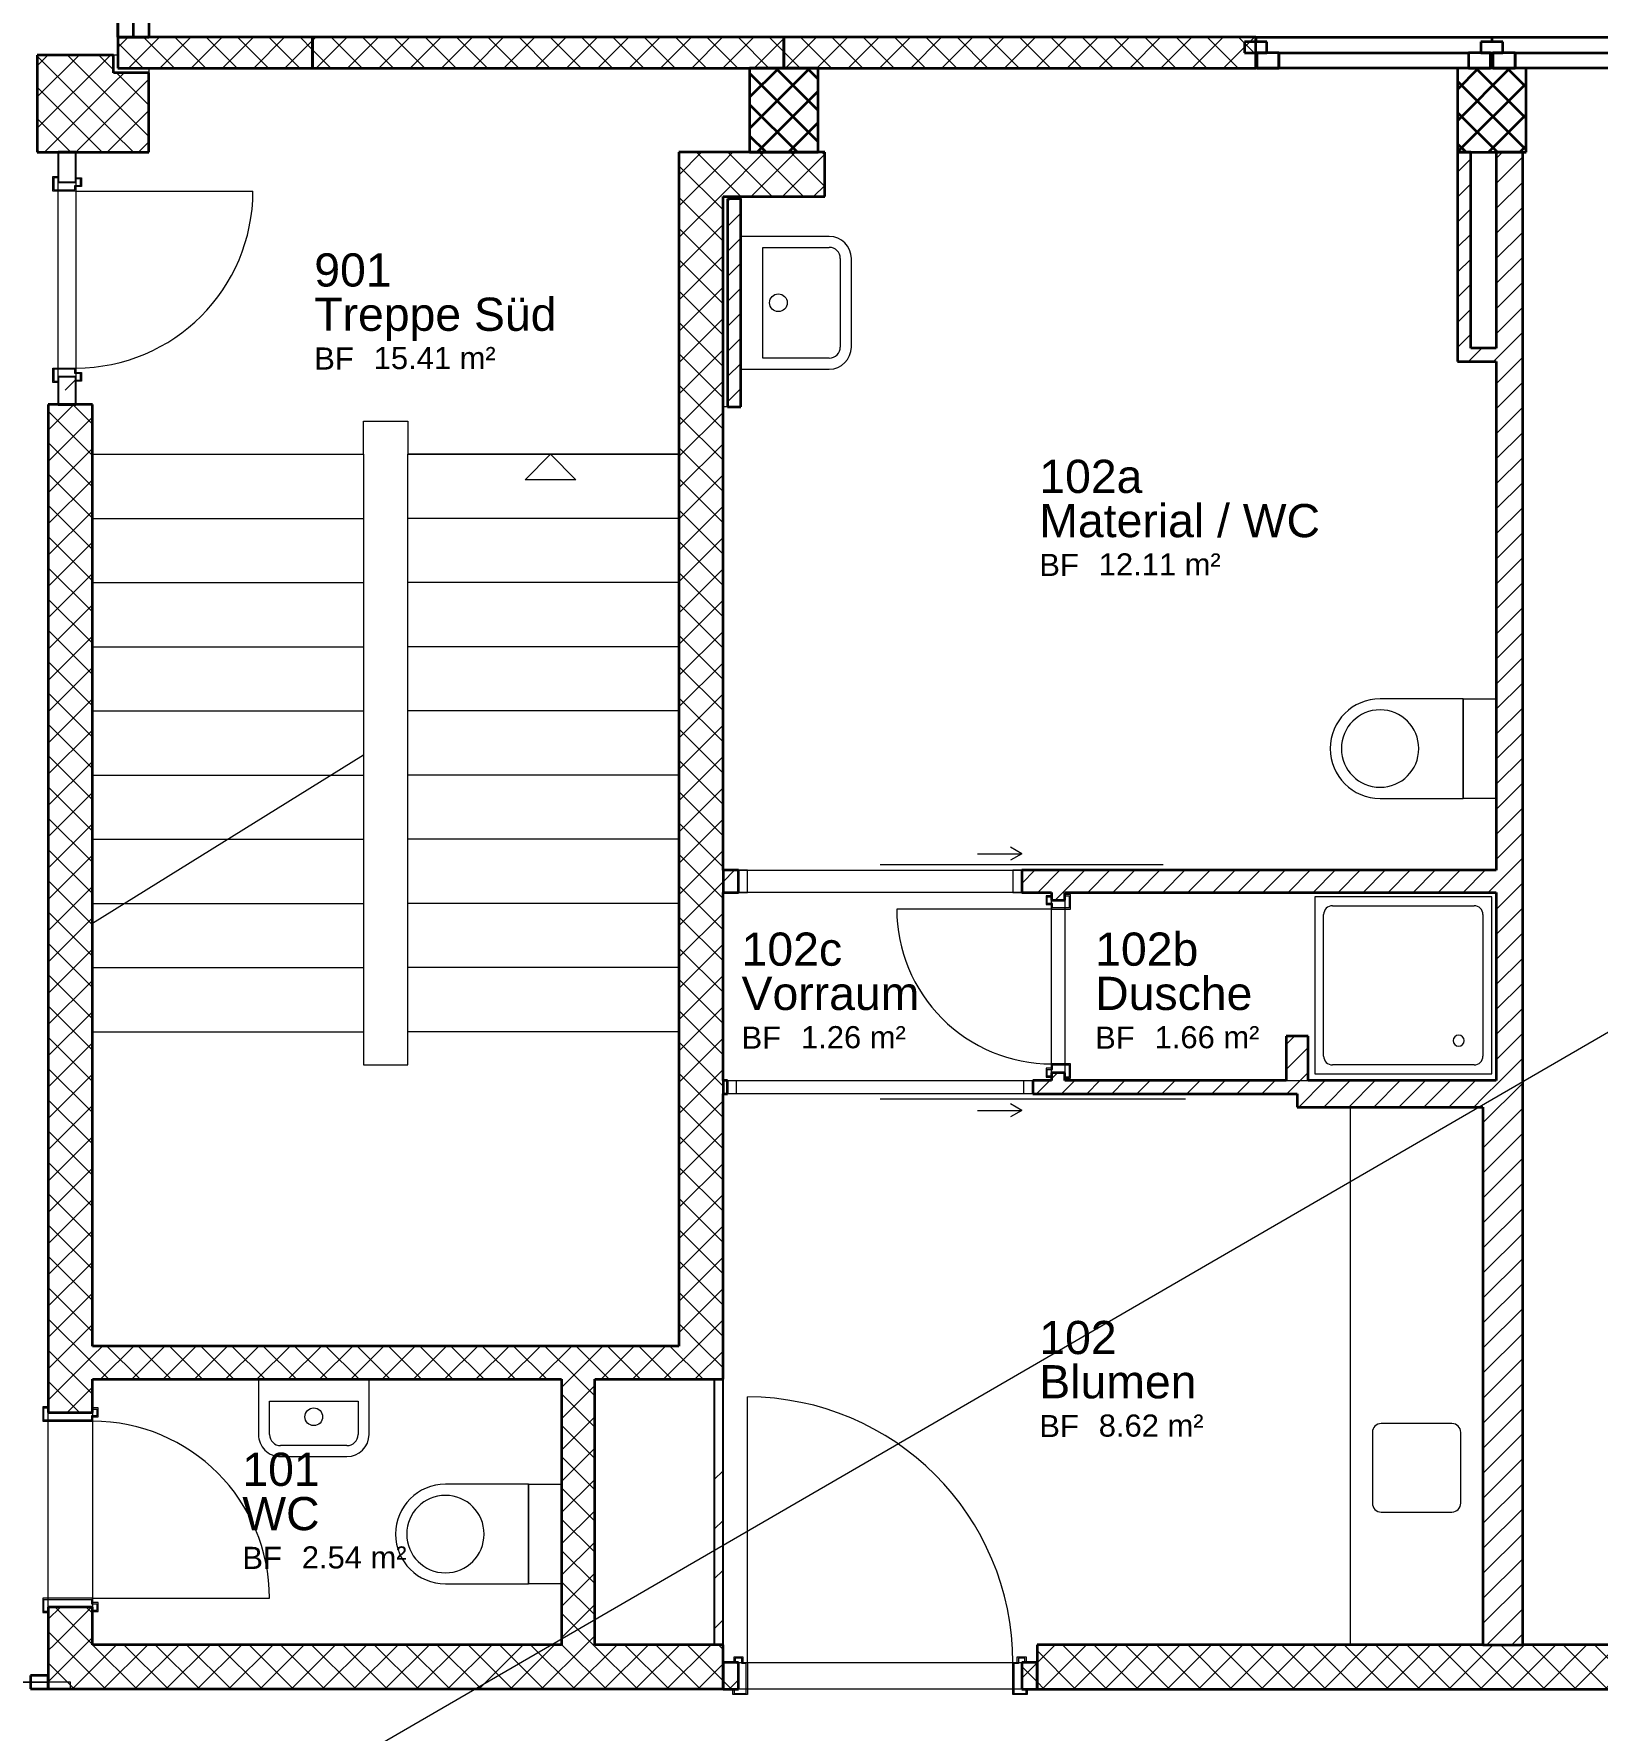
# Model space of a CAD drawing. Header units: centimetres. Extents: x -63 to 12757, y -227 to 7527.
# Drawn here: x 8517 to 9224, y 5164 to 5931 of the extents above; entities that cross this region are included whole.
import ezdxf

# ---------------------------------------------------------------- set-up
doc = ezdxf.new("R2010")
doc.units = ezdxf.units.CM
for name, color, linetype, lineweight in [('A----___H_HATCH', 252, 'Continuous', 9), ('A----___J_MARKEN', 252, 'Continuous', 15), ('A----___M_0', 7, 'Continuous', 9), ('A_E--___E_WAENDE', 7, 'Continuous', 35), ('A_E0-___E_DECKEN', 7, 'Continuous', 9), ('A_E0-___E_TREPPEN', 7, 'Continuous', 9), ('A_E2-___E_STUETZEN', 7, 'Continuous', 35), ('A_E5-___E_FENTUER', 252, 'Continuous', 9), ('A_I4-___E_SANITAER', 253, 'Continuous', 9), ('A_M1-___E_TRENNWAENDE', 7, 'Continuous', 25), ('A_M7-___E_KUECHEN', 253, 'Continuous', 9), ('A_R--___E_AUSSTATTUNG', 253, 'Continuous', 9), ('A_Z20___E_RAUM', 255, 'Continuous', 9), ('A_Z21___T_RAUMTEXT', 7, 'Continuous', 15)]:
    doc.layers.add(name, color=color, linetype=linetype, lineweight=lineweight)
doc.styles.add('Arial_1', font='arial.ttf', dxfattribs={"height": 0.2})
doc.styles.add('Arial_2', font='arial.ttf', dxfattribs={"height": 10})
doc.styles.add('Arial_3', font='arial.ttf', dxfattribs={"height": 15})
pattern_1 = [(45, (0, 0), (-7.071068, 7.071068), []), (135, (0, 0), (-7.071068, -7.071068), [])]
pattern_2 = [(45, (0, 0), (-22.45064, 22.45064), []), (45, (22.45, 0), (-22.45064, 22.45064), [15.875, -7.937])]
pattern_3 = [(45, (0, 0), (-5.656854, 5.656854), [])]

# ---------------------------------------------------------------- blocks, each defined once
blk = doc.blocks.new('_Beton Eckig Typ - 38 x 31-1943619-033O')
at = {"layer": 'A_E2-___E_STUETZEN'}
h = blk.add_hatch(dxfattribs=at)
h.set_pattern_fill('FP_16', color=256, style=0, pattern_type=2)
h.set_pattern_definition([(45, (-8852.968, -5894.16), (-7.071068, 7.071068), []), (135, (-8852.968, -5894.16), (-7.071068, -7.071068), [])])
h.paths.add_polyline_path([(18.5, -17), (18.5, 21), (-12.5, 21), (-12.5, -17)], flags=0)
for p, q in [((18.5, 21), (-12.5, 21)), ((-12.5, 21), (-12.5, -17)), ((18.5, -17), (18.5, 21)), ((-12.5, -17), (18.5, -17))]:
    blk.add_line(p, q, dxfattribs=at)
blk = doc.blocks.new('_Zargentür 1-flg - 120 x 210-2022504-033O')
at = {"layer": 'A_E5-___E_FENTUER'}
for p, q in [((-60, -4.78), (-60, 115.22)), ((-66, -2.28), (-62, -2.28)), ((-66, -4.78), (-66, -2.28)), ((-65.5, -4.78), (-66, -4.78)), ((-65.5, -2.78), (-65.5, -4.78)), ((-62.5, -2.78), (-65.5, -2.78)), ((-62.5, -5.28), (-62.5, -2.78)), ((-60.5, -5.28), (-62.5, -5.28)), ((-62, -2.28), (-62, -4.78)), ((-62, -4.78), (-60, -4.78)), ((-60.5, -18.78), (-60.5, -5.28)), ((-60, -4.78), (-60, -19.28)), ((60, -4.78), (62, -4.78)), ((60, -19.28), (60, -4.78)), ((60.5, -5.28), (60.5, -18.78)), ((62.5, -5.28), (60.5, -5.28)), ((62, -2.28), (66, -2.28)), ((62, -4.78), (62, -2.28)), ((62.5, -2.78), (62.5, -5.28)), ((65.5, -2.78), (62.5, -2.78)), ((65.5, -4.78), (65.5, -2.78)), ((66, -4.78), (65.5, -4.78)), ((66, -2.28), (66, -4.78)), ((-66.5, -16.78), (-66, -16.78)), ((-66.5, -19.28), (-66.5, -16.78)), ((-60, -19.28), (-66.5, -19.28)), ((-66, -16.78), (-66, -18.78)), ((-66, -18.78), (-60.5, -18.78)), ((66.5, -19.28), (60, -19.28)), ((60.5, -18.78), (66, -18.78)), ((66, -16.78), (66.5, -16.78)), ((66, -18.78), (66, -16.78)), ((66.5, -16.78), (66.5, -19.28))]:
    blk.add_line(p, q, dxfattribs=at)
blk.add_arc((-60, -4.78), 120, 360, 90, dxfattribs=at)
blk = doc.blocks.new('_Schiebetür 1-flg - 120 x 210-1931112-033O')
at = {"layer": 'A_E5-___E_FENTUER'}
for p, q in [((-60, 12.63), (-64, 12.63)), ((-64, 12.63), (-64, 2.63)), ((-60, 2.63), (-60, 12.63)), ((64, 12.63), (60, 12.63)), ((60, 12.63), (60, 2.63)), ((64, 2.63), (64, 12.63)), ((-128, 0.13), (0, 0.13)), ((-64, 2.63), (-60, 2.63)), ((60, 2.63), (64, 2.63)), ((-64, -4.87), (-58.97, -1.96)), ((-64, -4.87), (-58.97, -7.77)), ((-44, -4.87), (-64, -4.87))]:
    blk.add_line(p, q, dxfattribs=at)
blk = doc.blocks.new('_WC - mit Spülkasten-1642833-033O')
at = {"layer": 'A_I4-___E_SANITAER'}
for p, q in [((-9.9, 58.5), (-9.9, 21)), ((35.1, 21), (35.1, 58.5)), ((-9.9, 6), (-9.9, 21)), ((35.1, 21), (-9.9, 21)), ((-9.9, 21), (35.1, 21)), ((35.1, 21), (35.1, 6)), ((-9.9, 6), (35.1, 6))]:
    blk.add_line(p, q, dxfattribs=at)
for radius, start, end in [(22.5, 360, 180), (17.5, 90, 270), (17.5, 90, 270), (17.5, 270, 90), (17.5, 270, 90)]:
    blk.add_arc((12.6, 58.5), radius, start, end, dxfattribs=at)
blk = doc.blocks.new('_Schiebetür 1-flg - 130 x 210-1931167-033O')
at = {"layer": 'A_E5-___E_FENTUER'}
for p, q in [((-64, 2.87), (-58.97, 5.77)), ((-64, 2.87), (-58.97, -0.04)), ((-44, 2.87), (-64, 2.87)), ((-138, -2.13), (0, -2.13)), ((-69, -4.63), (-65, -4.63)), ((-69, -10.63), (-69, -4.63)), ((-65, -4.63), (-65, -10.63)), ((65, -4.63), (69, -4.63)), ((65, -10.63), (65, -4.63)), ((69, -4.63), (69, -10.63)), ((-65, -10.63), (-69, -10.63)), ((69, -10.63), (65, -10.63))]:
    blk.add_line(p, q, dxfattribs=at)
blk = doc.blocks.new('_Dusche - 80 x 80-V24-033O')
at = {"layer": 'A_I4-___E_SANITAER'}
for p, q in [((24.43, 56.98), (-55.57, 56.98)), ((-55.57, 56.98), (-55.57, -23.02)), ((24.43, -23.02), (24.43, 56.98)), ((-51.57, -15.02), (-51.57, 48.98)), ((-51.57, -15.02), (-51.57, 48.98)), ((-47.57, 52.98), (16.43, 52.98)), ((-47.57, 52.98), (16.43, 52.98)), ((20.43, 48.98), (20.43, -15.02)), ((20.43, 48.98), (20.43, -15.02)), ((16.43, -19.02), (-47.57, -19.02)), ((16.43, -19.02), (-47.57, -19.02)), ((-55.57, -23.02), (24.43, -23.02))]:
    blk.add_line(p, q, dxfattribs=at)
for centre, radius, start, end in [((-47.57, 48.98), 4, 90, 180), ((-47.57, 48.98), 4, 90, 180), ((16.43, 48.98), 4, 0, 90), ((16.43, 48.98), 4, 0, 90), ((9.43, -8.02), 2.5, 0, 180), ((9.43, -8.02), 2.5, 360, 180), ((-47.57, -15.02), 4, 180, 270), ((-47.57, -15.02), 4, 180, 270), ((9.43, -8.02), 2.5, 180, 360), ((9.43, -8.02), 2.5, 180, 360), ((16.43, -15.02), 4, 270, 0), ((16.43, -15.02), 4, 270, 0)]:
    blk.add_arc(centre, radius, start, end, dxfattribs=at)
blk = doc.blocks.new('_Waschbecken - 600 x 500-598907-033O')
at = {"layer": 'A_I4-___E_SANITAER'}
for p, q in [((32.6, 53), (-7.4, 53)), ((-7.4, 48), (32.6, 48)), ((-7.4, 48), (32.6, 48)), ((-17.4, 43), (-17.4, 3)), ((-12.4, 13), (-12.4, 43)), ((-12.4, 13), (-12.4, 43)), ((37.6, 43), (37.6, 13)), ((37.6, 43), (37.6, 13)), ((42.6, 3), (42.6, 43)), ((37.6, 13), (-12.4, 13)), ((37.6, 13), (-12.4, 13)), ((-17.4, 3), (42.6, 3))]:
    blk.add_line(p, q, dxfattribs=at)
blk.add_circle((12.6, 20), 4, dxfattribs=at)
for centre, radius, start, end in [((-7.4, 43), 10, 90, 180), ((-7.4, 43), 10, 90, 180), ((-7.4, 43), 5, 90, 180), ((-7.4, 43), 5, 90, 180), ((32.6, 43), 10, 360, 90), ((32.6, 43), 10, 360, 90), ((32.6, 43), 5, 0, 90), ((32.6, 43), 5, 0, 90)]:
    blk.add_arc(centre, radius, start, end, dxfattribs=at)
blk = doc.blocks.new('System Elemente - Verglasung-1333656-033O')
at = {"layer": 'A_E--___E_WAENDE'}
for p, q in [((0.25, 1.5), (-0.25, 1.5)), ((-0.25, 1.5), (-0.25, -1.5)), ((0.25, -1.5), (0.25, 1.5)), ((-0.25, -1.5), (0.25, -1.5))]:
    blk.add_line(p, q, dxfattribs=at)
blk = doc.blocks.new('_Flügel 1-flg - Unterlicht - Rahmen 10cm-1340709-033O')
at = {"layer": 'A_E--___E_WAENDE'}
for p, q in [((-53.75, 3.5), (-63.75, 3.5)), ((-63.75, 3.5), (-63.75, -3.5)), ((-53.75, -3.5), (-53.75, 3.5)), ((-53.75, 3.5), (53.75, 3.5)), ((-53.75, 3.5), (53.75, 3.5)), ((-53.75, 3.5), (-53.75, -3.5)), ((-53.75, 3.5), (-53.75, -3.5)), ((63.75, 3.5), (53.75, 3.5)), ((53.75, 3.5), (53.75, -3.5)), ((53.75, 3.5), (53.75, -3.5)), ((53.75, 3.5), (53.75, -3.5)), ((63.75, -3.5), (63.75, 3.5)), ((-63.75, -3.5), (-53.75, -3.5)), ((53.75, -3.5), (-53.75, -3.5)), ((53.75, -3.5), (-53.75, -3.5)), ((53.75, -3.5), (63.75, -3.5))]:
    blk.add_line(p, q, dxfattribs=at)
blk = doc.blocks.new('_Flügel 1-flg - Unterlicht - Rahmen 10cm-1342790-033O')
at = {"layer": 'A_E--___E_WAENDE'}
for p, q in [((-42.85, 3.5), (-52.85, 3.5)), ((-52.85, 3.5), (-52.85, -3.5)), ((-42.85, -3.5), (-42.85, 3.5)), ((-42.85, 3.5), (42.85, 3.5)), ((-42.85, 3.5), (42.85, 3.5)), ((-42.85, 3.5), (-42.85, -3.5)), ((-42.85, 3.5), (-42.85, -3.5)), ((52.85, 3.5), (42.85, 3.5)), ((42.85, 3.5), (42.85, -3.5)), ((42.85, 3.5), (42.85, -3.5)), ((42.85, 3.5), (42.85, -3.5)), ((52.85, -3.5), (52.85, 3.5)), ((-52.85, -3.5), (-42.85, -3.5)), ((42.85, -3.5), (-42.85, -3.5)), ((42.85, -3.5), (-42.85, -3.5)), ((42.85, -3.5), (52.85, -3.5))]:
    blk.add_line(p, q, dxfattribs=at)
blk = doc.blocks.new('Rechteckiger Pfosten - Deckpfosten 5 x 10-1384669-033O')
at = {"layer": 'A_E--___E_WAENDE'}
for p, q in [((-5, -8.5), (-5, -3.5)), ((-5, -3.5), (5, -3.5)), ((5, -3.5), (5, -8.5)), ((5, -8.5), (-5, -8.5))]:
    blk.add_line(p, q, dxfattribs=at)
blk = doc.blocks.new('_Zargentür 1-flg - 80 x 210-2022492-033O')
at = {"layer": 'A_E5-___E_FENTUER'}
for p, q in [((-40, 23.28), (-46.5, 23.28)), ((-46.5, 23.28), (-46.5, 20.78)), ((-40, 0.78), (-40, 23.28)), ((40, 23.28), (40, 0.78)), ((46.5, 23.28), (40, 23.28)), ((46.5, 20.78), (46.5, 23.28)), ((-46.5, 20.78), (-46, 20.78)), ((-46, 20.78), (-46, 22.78)), ((-46, 22.78), (-40.5, 22.78)), ((-40.5, 22.78), (-40.5, 1.28)), ((40.5, 1.28), (40.5, 22.78)), ((40.5, 22.78), (46, 22.78)), ((46, 22.78), (46, 20.78)), ((46, 20.78), (46.5, 20.78)), ((-45.5, 0.78), (-46, 0.78)), ((-46, 0.78), (-46, -1.72)), ((-45.5, -1.22), (-45.5, 0.78)), ((-40.5, 1.28), (-42.5, 1.28)), ((-42.5, 1.28), (-42.5, -1.22)), ((-42, -1.72), (-42, 0.78)), ((-42, 0.78), (-40, 0.78)), ((-40, 0.78), (-40, -79.22)), ((40, 0.78), (42, 0.78)), ((42.5, 1.28), (40.5, 1.28)), ((42, 0.78), (42, -1.72)), ((42.5, -1.22), (42.5, 1.28)), ((46, 0.78), (45.5, 0.78)), ((45.5, 0.78), (45.5, -1.22)), ((46, -1.72), (46, 0.78)), ((-46, -1.72), (-42, -1.72)), ((-42.5, -1.22), (-45.5, -1.22)), ((42, -1.72), (46, -1.72)), ((45.5, -1.22), (42.5, -1.22))]:
    blk.add_line(p, q, dxfattribs=at)
blk.add_arc((-40, 0.78), 80, 270, 0, dxfattribs=at)
blk = doc.blocks.new('_Zargentür 1-flg - 80 x 210-2022495-033O')
at = {"layer": 'A_E5-___E_FENTUER'}
for p, q in [((-40, -6.78), (-40, 73.22)), ((-46, -4.28), (-42, -4.28)), ((-46, -6.78), (-46, -4.28)), ((-45.5, -6.78), (-46, -6.78)), ((-45.5, -4.78), (-45.5, -6.78)), ((-42.5, -4.78), (-45.5, -4.78)), ((-42.5, -7.28), (-42.5, -4.78)), ((-40.5, -7.28), (-42.5, -7.28)), ((-42, -4.28), (-42, -6.78)), ((-42, -6.78), (-40, -6.78)), ((-40.5, -16.78), (-40.5, -7.28)), ((-40, -6.78), (-40, -17.28)), ((40, -6.78), (42, -6.78)), ((40, -17.28), (40, -6.78)), ((40.5, -7.28), (40.5, -16.78)), ((42.5, -7.28), (40.5, -7.28)), ((42, -4.28), (46, -4.28)), ((42, -6.78), (42, -4.28)), ((42.5, -4.78), (42.5, -7.28)), ((45.5, -4.78), (42.5, -4.78)), ((45.5, -6.78), (45.5, -4.78)), ((46, -6.78), (45.5, -6.78)), ((46, -4.28), (46, -6.78)), ((-46.5, -14.78), (-46, -14.78)), ((-46.5, -17.28), (-46.5, -14.78)), ((-46, -14.78), (-46, -16.78)), ((46, -14.78), (46.5, -14.78)), ((46, -16.78), (46, -14.78)), ((46.5, -14.78), (46.5, -17.28)), ((-40, -17.28), (-46.5, -17.28)), ((-46, -16.78), (-40.5, -16.78)), ((46.5, -17.28), (40, -17.28)), ((40.5, -16.78), (46, -16.78))]:
    blk.add_line(p, q, dxfattribs=at)
blk.add_arc((-40, -6.78), 80, 360, 90, dxfattribs=at)
blk = doc.blocks.new('_Waschbecken - 500 x 350-474562-033O')
at = {"layer": 'A_I4-___E_SANITAER'}
for p, q in [((27.6, 42.5), (-2.4, 42.5)), ((-12.4, 32.5), (-12.4, 7.5)), ((-7.4, 17.5), (-7.4, 32.5)), ((-7.4, 17.5), (-7.4, 32.5)), ((-2.4, 37.5), (27.6, 37.5)), ((-2.4, 37.5), (27.6, 37.5)), ((32.6, 32.5), (32.6, 17.5)), ((32.6, 32.5), (32.6, 17.5)), ((37.6, 7.5), (37.6, 32.5)), ((32.6, 17.5), (-7.4, 17.5)), ((32.6, 17.5), (-7.4, 17.5)), ((-12.4, 7.5), (37.6, 7.5))]:
    blk.add_line(p, q, dxfattribs=at)
blk.add_circle((12.6, 24.5), 4, dxfattribs=at)
for centre, radius, start, end in [((-2.4, 32.5), 10, 90, 180), ((-2.4, 32.5), 10, 90, 180), ((27.6, 32.5), 10, 360, 90), ((27.6, 32.5), 10, 360, 90), ((-2.4, 32.5), 5, 90, 180), ((-2.4, 32.5), 5, 90, 180), ((27.6, 32.5), 5, 0, 90), ((27.6, 32.5), 5, 0, 90)]:
    blk.add_arc(centre, radius, start, end, dxfattribs=at)
blk = doc.blocks.new('_WC - mit Spülkasten-1642834-033O')
at = {"layer": 'A_I4-___E_SANITAER'}
for p, q in [((-9.9, 60), (-9.9, 22.5)), ((35.1, 22.5), (35.1, 60)), ((-9.9, 7.5), (-9.9, 22.5)), ((35.1, 22.5), (-9.9, 22.5)), ((-9.9, 22.5), (35.1, 22.5)), ((35.1, 22.5), (35.1, 7.5)), ((-9.9, 7.5), (35.1, 7.5))]:
    blk.add_line(p, q, dxfattribs=at)
for radius, start, end in [(22.5, 360, 180), (17.5, 90, 270), (17.5, 90, 270), (17.5, 270, 90), (17.5, 270, 90)]:
    blk.add_arc((12.6, 60), radius, start, end, dxfattribs=at)
blk = doc.blocks.new('_Beton Eckig Typ - 38 x 31-V32-033O')
at = {"layer": 'A_E2-___E_STUETZEN'}
h = blk.add_hatch(dxfattribs=at)
h.set_pattern_fill('FP_27', color=256, style=0, pattern_type=2)
h.set_pattern_definition([(45, (-9172.964, -5894.16), (-7.071068, 7.071068), []), (135, (-9172.964, -5894.16), (-7.071068, -7.071068), [])])
h.paths.add_polyline_path([(18.5, -17), (18.5, 21), (-12.5, 21), (-12.5, -17)], flags=0)
for p, q in [((18.5, 21), (-12.5, 21)), ((-12.5, 21), (-12.5, -17)), ((18.5, -17), (18.5, 21)), ((-12.5, -17), (18.5, -17))]:
    blk.add_line(p, q, dxfattribs=at)
blk = doc.blocks.new('Rechteckiger Pfosten - 8 x 6-1818479-033O')
at = {"layer": 'A_E--___E_WAENDE'}
for p, q in [((-8, 3), (0, 3)), ((-8, -3), (-8, 3)), ((0, 3), (0, -3)), ((0, -3), (-8, -3))]:
    blk.add_line(p, q, dxfattribs=at)
blk = doc.blocks.new('_Zargentür 1-flg - 70 x 210-2075127-033O')
at = {"layer": 'A_E5-___E_FENTUER'}
for p, q in [((-35, 16.28), (-41.5, 16.28)), ((-41.5, 16.28), (-41.5, 13.78)), ((-41, 13.78), (-41, 15.78)), ((-41, 15.78), (-35.5, 15.78)), ((-35.5, 15.78), (-35.5, 8.28)), ((-35, 7.78), (-35, 16.28)), ((35, 16.28), (35, 7.78)), ((41.5, 16.28), (35, 16.28)), ((35.5, 8.28), (35.5, 15.78)), ((35.5, 15.78), (41, 15.78)), ((41, 15.78), (41, 13.78)), ((41.5, 13.78), (41.5, 16.28)), ((-41.5, 13.78), (-41, 13.78)), ((-40.5, 7.78), (-41, 7.78)), ((-41, 7.78), (-41, 5.28)), ((-40.5, 5.78), (-40.5, 7.78)), ((-35.5, 8.28), (-37.5, 8.28)), ((-37.5, 8.28), (-37.5, 5.78)), ((-37, 5.28), (-37, 7.78)), ((-37, 7.78), (-35, 7.78)), ((-35, 7.78), (-35, -62.22)), ((35, 7.78), (37, 7.78)), ((37.5, 8.28), (35.5, 8.28)), ((37, 7.78), (37, 5.28)), ((37.5, 5.78), (37.5, 8.28)), ((41, 7.78), (40.5, 7.78)), ((40.5, 7.78), (40.5, 5.78)), ((41, 13.78), (41.5, 13.78)), ((41, 5.28), (41, 7.78)), ((-41, 5.28), (-37, 5.28)), ((-37.5, 5.78), (-40.5, 5.78)), ((37, 5.28), (41, 5.28)), ((40.5, 5.78), (37.5, 5.78))]:
    blk.add_line(p, q, dxfattribs=at)
blk.add_arc((-35, 7.78), 70, 270, 0, dxfattribs=at)
blk = doc.blocks.new('_Küche mit Spüle - _Küche mit Spüle-2417208-033O')
at = {"layer": 'A_M7-___E_KUECHEN'}
for p, q in [((125.73, 27.73), (-117.3, 27.73)), ((-117.3, 27.73), (-117.3, -32.27)), ((125.73, -32.27), (125.73, 27.73)), ((61.73, 17.73), (29.73, 17.73)), ((25.73, 13.73), (25.73, -18.27)), ((65.73, -18.27), (65.73, 13.73)), ((29.73, -22.27), (61.73, -22.27)), ((-117.3, -32.27), (125.73, -32.27))]:
    blk.add_line(p, q, dxfattribs=at)
for centre, start, end in [((29.73, 13.73), 90, 180), ((61.73, 13.73), 360, 90), ((29.73, -18.27), 180, 270), ((61.73, -18.27), 270, 0)]:
    blk.add_arc(centre, 4, start, end, dxfattribs=at)
blk = doc.blocks.new('_Beschriftung Räume - Nummer_ Name_ Fläche-157530-033O')
at = {"layer": 'A_Z21___T_RAUMTEXT', "insert": (-0.364, -0.522), "char_height": 0.2, "width": 0.44093, "attachment_point": 1, "style": 'Arial_1'}
blk.add_mtext('BF', dxfattribs=at)

msp = doc.modelspace()

# ---------------------------------------------------------------- hatches: boundary and pattern name
at = {"layer": 'A----___H_HATCH'}
h = msp.add_hatch(dxfattribs=at)
h.set_pattern_fill('FP_2', color=256, style=0, pattern_type=2)
h.set_pattern_definition(pattern_1)
h.paths.add_polyline_path([(8554.96, 5915.16), (8642.96, 5915.16), (8642.96, 5929.16), (8554.96, 5929.16)], flags=0)
h = msp.add_hatch(dxfattribs=at)
h.set_pattern_fill('FP_2', color=256, style=0, pattern_type=2)
h.set_pattern_definition(pattern_1)
h.paths.add_polyline_path([(8840.47, 5915.16), (8855.96, 5915.16), (8855.96, 5929.16), (8642.96, 5929.16), (8642.96, 5915.16), (8791.91, 5915.16)], flags=0)
h = msp.add_hatch(dxfattribs=at)
h.set_pattern_fill('FP_2', color=256, style=0, pattern_type=2)
h.set_pattern_definition(pattern_1)
h.paths.add_polyline_path([(9069.26, 5915.16), (9069.26, 5929.16), (8855.96, 5929.16), (8855.96, 5915.16), (9013.41, 5915.16)], flags=0)
h = msp.add_hatch(dxfattribs=at)
h.set_pattern_fill('FP_2', color=256, style=0, pattern_type=2)
h.set_pattern_definition(pattern_1)
h.paths.add_polyline_path([(8552.96, 5877.16), (8552.96, 5921.13), (8518.46, 5921.13), (8518.46, 5877.16), (8535.96, 5877.16)], flags=0)
h = msp.add_hatch(dxfattribs=at)
h.set_pattern_fill('FP_2', color=256, style=0, pattern_type=2)
h.set_pattern_definition(pattern_1)
h.paths.add_polyline_path([(8568.96, 5877.16), (8568.96, 5913.13), (8552.96, 5913.13), (8552.96, 5877.16)], flags=0)
h = msp.add_hatch(dxfattribs=at)
h.set_pattern_fill('FP_15', color=256, style=0, pattern_type=2)
h.set_pattern_definition(pattern_2)
h.paths.add_polyline_path([(8535.96, 5763.16), (8535.96, 5775.66), (8527.96, 5775.66), (8527.96, 5763.16)], flags=0)
h.paths.add_polyline_path([(8527.96, 5863.66), (8535.96, 5863.66), (8535.96, 5877.16), (8527.96, 5877.16)], flags=0)
h = msp.add_hatch(dxfattribs=at)
h.set_pattern_fill('FP_2', color=256, style=0, pattern_type=2)
h.set_pattern_definition(pattern_1)
h.paths.add_polyline_path([(8828.46, 5337.66), (8828.46, 5877.16), (8808.46, 5877.16), (8808.46, 5337.66)], flags=0)
h = msp.add_hatch(dxfattribs=at)
h.set_pattern_fill('FP_2', color=256, style=0, pattern_type=2)
h.set_pattern_definition(pattern_1)
h.paths.add_polyline_path([(8840.47, 5857.16), (8874.45, 5857.16), (8874.45, 5877.16), (8828.46, 5877.16), (8828.46, 5857.16)], flags=0)
h = msp.add_hatch(dxfattribs=at)
h.set_pattern_fill('FP_18', color=256, style=0, pattern_type=2)
h.set_pattern_definition(pattern_3)
h.paths.add_polyline_path([(9166.46, 5782.66), (9166.46, 5877.16), (9160.46, 5877.16), (9160.46, 5782.66)], flags=0)
h = msp.add_hatch(dxfattribs=at)
h.set_pattern_fill('FP_18', color=256, style=0, pattern_type=2)
h.set_pattern_definition(pattern_3)
h.paths.add_polyline_path([(9189.96, 5457.66), (9189.96, 5877.16), (9177.96, 5877.16), (9177.96, 5457.66), (9179.54, 5457.66)], flags=0)
h = msp.add_hatch(dxfattribs=at)
h.set_pattern_fill('FP_18', color=256, style=0, pattern_type=2)
h.set_pattern_definition(pattern_3)
h.paths.add_polyline_path([(8836.47, 5762.16), (8836.47, 5856.16), (8830.47, 5856.16), (8830.47, 5762.16)], flags=0)
h = msp.add_hatch(dxfattribs=at)
h.set_pattern_fill('FP_18', color=256, style=0, pattern_type=2)
h.set_pattern_definition(pattern_3)
h.paths.add_polyline_path([(9177.96, 5782.66), (9177.96, 5788.66), (9166.46, 5788.66), (9166.46, 5782.66)], flags=0)
h = msp.add_hatch(dxfattribs=at)
h.set_pattern_fill('FP_2', color=256, style=0, pattern_type=2)
h.set_pattern_definition(pattern_1)
h.paths.add_polyline_path([(8523.46, 5202.66), (8543.46, 5202.66), (8543.46, 5219.66), (8523.46, 5219.66)], flags=0)
h.paths.add_polyline_path([(8543.46, 5307.66), (8543.46, 5763.16), (8523.46, 5763.16), (8523.46, 5307.66)], flags=0)
h = msp.add_hatch(dxfattribs=at)
h.set_pattern_fill('FP_18', color=256, style=0, pattern_type=2)
h.set_pattern_definition(pattern_3)
h.paths.add_polyline_path([(9177.96, 5542.66), (9177.96, 5552.66), (8963.47, 5552.66), (8963.47, 5542.66), (9124.16, 5542.66)], flags=0)
h.paths.add_polyline_path([(8835.47, 5542.66), (8835.47, 5552.66), (8828.46, 5552.66), (8828.46, 5542.66)], flags=0)
h = msp.add_hatch(dxfattribs=at)
h.set_pattern_fill('FP_18', color=256, style=0, pattern_type=2)
h.set_pattern_definition(pattern_3)
h.paths.add_polyline_path([(8976.97, 5457.66), (8982.97, 5457.66), (8982.97, 5461.16), (8976.97, 5461.16)], flags=0)
h.paths.add_polyline_path([(8982.97, 5539.16), (8982.97, 5542.66), (8976.97, 5542.66), (8976.97, 5539.16)], flags=0)
h = msp.add_hatch(dxfattribs=at)
h.set_pattern_fill('FP_18', color=256, style=0, pattern_type=2)
h.set_pattern_definition(pattern_3)
h.paths.add_polyline_path([(9087.97, 5457.66), (9092.97, 5457.66), (9092.97, 5477.66), (9082.97, 5477.66), (9082.97, 5457.66)], flags=0)
h = msp.add_hatch(dxfattribs=at)
h.set_pattern_fill('FP_18', color=256, style=0, pattern_type=2)
h.set_pattern_definition(pattern_3)
h.paths.add_polyline_path([(8968.47, 5451.66), (9087.97, 5451.66), (9087.97, 5457.66), (8968.47, 5457.66)], flags=0)
h.paths.add_polyline_path([(8830.47, 5451.66), (8830.47, 5457.66), (8828.46, 5457.66), (8828.46, 5451.66)], flags=0)
h = msp.add_hatch(dxfattribs=at)
h.set_pattern_fill('FP_18', color=256, style=0, pattern_type=2)
h.set_pattern_definition(pattern_3)
h.paths.add_polyline_path([(9171.97, 5445.66), (9171.97, 5457.66), (9087.97, 5457.66), (9087.97, 5445.66), (9124.16, 5445.66)], flags=0)
h = msp.add_hatch(dxfattribs=at)
h.set_pattern_fill('FP_18', color=256, style=0, pattern_type=2)
h.set_pattern_definition(pattern_3)
h.paths.add_polyline_path([(9189.97, 5202.63), (9189.97, 5457.66), (9171.97, 5457.66), (9171.97, 5202.63)], flags=0)
h = msp.add_hatch(dxfattribs=at)
h.set_pattern_fill('FP_2', color=256, style=0, pattern_type=2)
h.set_pattern_definition(pattern_1)
h.paths.add_polyline_path([(8755.46, 5322.66), (8828.46, 5322.66), (8828.46, 5337.66), (8543.46, 5337.66), (8543.46, 5322.66), (8681.16, 5322.66)], flags=0)
h = msp.add_hatch(dxfattribs=at)
h.set_pattern_fill('FP_2', color=256, style=0, pattern_type=2)
h.set_pattern_definition(pattern_1)
h.paths.add_polyline_path([(8770.46, 5202.66), (8770.46, 5322.66), (8755.46, 5322.66), (8755.46, 5202.66)], flags=0)
h = msp.add_hatch(dxfattribs=at)
h.set_pattern_fill('FP_15', color=256, style=0, pattern_type=2)
h.set_pattern_definition(pattern_2)
h.paths.add_polyline_path([(8828.46, 5202.63), (8828.46, 5322.66), (8824.46, 5322.66), (8824.46, 5202.63)], flags=0)
h = msp.add_hatch(dxfattribs=at)
h.set_pattern_fill('FP_2', color=256, style=0, pattern_type=2)
h.set_pattern_definition(pattern_1)
h.paths.add_polyline_path([(8828.47, 5182.66), (8828.47, 5202.66), (8523.46, 5202.66), (8523.46, 5182.66), (8791.91, 5182.66)], flags=0)
h = msp.add_hatch(dxfattribs=at)
h.set_pattern_fill('FP_2', color=256, style=0, pattern_type=2)
h.set_pattern_definition(pattern_1)
h.paths.add_polyline_path([(8970.46, 5182.63), (9366.96, 5182.63), (9366.96, 5202.63), (8970.46, 5202.63)], flags=0)
h = msp.add_hatch(dxfattribs=at)
h.set_pattern_fill('FP_2', color=256, style=0, pattern_type=2)
h.set_pattern_definition(pattern_1)
h.paths.add_polyline_path([(8963.46, 5182.63), (8970.46, 5182.63), (8970.46, 5194.63), (8963.46, 5194.63)], flags=0)
h.paths.add_polyline_path([(8828.47, 5182.63), (8835.46, 5182.63), (8835.46, 5194.63), (8828.47, 5194.63)], flags=0)

# ---------------------------------------------------------------- linework, layer by layer
at = {"layer": 'A----___J_MARKEN'}
msp.add_line((246.8, 273.69), (11178.37, 6609.72), dxfattribs=at)
at = {"layer": 'A----___M_0'}
for p, q in [((8552.96, 5921.16), (8554.96, 5921.16)), ((8568.97, 5915.16), (8568.97, 5913.16))]:
    msp.add_line(p, q, dxfattribs=at)
at = {"layer": 'A_E--___E_WAENDE'}
for p, q in [((8554.96, 5929.16), (8554.96, 6057.16)), ((8568.96, 6057.16), (8568.96, 5929.16)), ((8642.96, 5929.16), (8554.96, 5929.16)), ((8554.96, 5929.16), (8554.96, 5915.16)), ((8554.96, 5929.16), (8568.96, 5929.16)), ((8642.96, 5915.16), (8642.96, 5929.16)), ((8855.96, 5929.16), (8642.96, 5929.16)), ((8642.96, 5929.16), (8642.96, 5915.16)), ((8855.96, 5915.16), (8855.96, 5929.16)), ((9069.26, 5929.16), (8855.96, 5929.16)), ((8855.96, 5929.16), (8855.96, 5915.16)), ((9069.26, 5929.16), (9175.96, 5929.16)), ((9069.26, 5929.16), (9069.26, 5927.16)), ((9069.26, 5915.16), (9069.26, 5929.16)), ((9175.96, 5929.16), (9175.96, 5927.16)), ((9175.96, 5929.16), (9282.66, 5929.16)), ((9175.96, 5929.16), (9175.96, 5927.16)), ((8518.46, 5921.13), (8518.46, 5877.16)), ((8552.96, 5921.13), (8518.46, 5921.13)), ((8552.96, 5913.13), (8552.96, 5921.13)), ((9069.26, 5922.16), (9069.26, 5915.16)), ((9175.96, 5922.16), (9175.96, 5915.16)), ((9175.96, 5922.16), (9175.96, 5915.16)), ((8568.96, 5913.13), (8552.96, 5913.13)), ((8554.96, 5915.16), (8642.96, 5915.16)), ((8568.96, 5877.16), (8568.96, 5913.13)), ((8642.96, 5915.16), (8855.96, 5915.16)), ((8855.96, 5915.16), (9069.26, 5915.16)), ((9175.96, 5915.16), (9069.26, 5915.16)), ((9282.66, 5915.16), (9175.96, 5915.16)), ((8518.46, 5877.16), (8527.96, 5877.16)), ((8527.96, 5877.16), (8535.96, 5877.16)), ((8535.96, 5877.16), (8527.96, 5877.16)), ((8535.96, 5877.16), (8552.96, 5877.16)), ((8552.96, 5877.16), (8568.96, 5877.16)), ((8828.46, 5877.16), (8808.46, 5877.16)), ((8808.46, 5877.16), (8808.46, 5337.66)), ((8874.45, 5877.16), (8828.46, 5877.16)), ((8874.45, 5857.16), (8874.45, 5877.16)), ((9160.46, 5877.16), (9160.46, 5782.66)), ((9166.46, 5877.16), (9160.46, 5877.16)), ((9166.46, 5788.66), (9166.46, 5877.16)), ((9189.96, 5877.16), (9177.96, 5877.16)), ((9177.96, 5877.16), (9177.96, 5788.66)), ((9189.96, 5457.66), (9189.96, 5877.16)), ((8828.46, 5552.66), (8828.46, 5857.16)), ((8828.46, 5857.16), (8874.45, 5857.16)), ((8836.47, 5856.16), (8830.47, 5856.16)), ((8830.47, 5856.16), (8830.47, 5762.16)), ((8836.47, 5762.16), (8836.47, 5856.16)), ((9177.96, 5788.66), (9166.46, 5788.66)), ((9160.46, 5782.66), (9166.46, 5782.66)), ((9166.46, 5782.66), (9177.96, 5782.66)), ((9177.96, 5782.66), (9177.96, 5552.66)), ((8527.96, 5763.16), (8523.46, 5763.16)), ((8523.46, 5763.16), (8523.46, 5307.66)), ((8535.96, 5763.16), (8527.96, 5763.16)), ((8527.96, 5763.16), (8535.96, 5763.16)), ((8543.46, 5763.16), (8535.96, 5763.16)), ((8543.46, 5337.66), (8543.46, 5763.16)), ((8830.47, 5762.16), (8836.47, 5762.16)), ((8835.47, 5552.66), (8828.46, 5552.66)), ((8828.46, 5552.66), (8828.46, 5542.66)), ((8835.47, 5542.66), (8835.47, 5552.66)), ((9177.96, 5552.66), (8963.47, 5552.66)), ((8963.47, 5552.66), (8963.47, 5542.66)), ((8828.46, 5457.66), (8828.46, 5542.66)), ((8828.46, 5542.66), (8835.47, 5542.66)), ((8963.47, 5542.66), (8976.97, 5542.66)), ((8976.97, 5542.66), (8976.97, 5539.16)), ((8982.97, 5542.66), (9177.96, 5542.66)), ((8982.97, 5539.16), (8982.97, 5542.66)), ((9177.96, 5542.66), (9177.96, 5457.66)), ((8976.97, 5539.16), (8982.97, 5539.16)), ((9092.97, 5477.66), (9082.97, 5477.66)), ((9082.97, 5477.66), (9082.97, 5457.66)), ((9092.97, 5457.66), (9092.97, 5477.66)), ((8982.97, 5461.16), (8976.97, 5461.16)), ((8976.97, 5461.16), (8976.97, 5457.66)), ((8982.97, 5457.66), (8982.97, 5461.16)), ((8830.47, 5457.66), (8828.46, 5457.66)), ((8828.46, 5457.66), (8828.46, 5451.66)), ((8828.46, 5337.66), (8828.46, 5451.66)), ((8828.46, 5451.66), (8830.47, 5451.66)), ((8830.47, 5451.66), (8830.47, 5457.66)), ((8976.97, 5457.66), (8968.47, 5457.66)), ((8968.47, 5457.66), (8968.47, 5451.66)), ((8968.47, 5451.66), (9087.97, 5451.66)), ((9082.97, 5457.66), (8982.97, 5457.66)), ((9087.97, 5451.66), (9087.97, 5445.66)), ((9171.97, 5457.66), (9092.97, 5457.66)), ((9177.96, 5457.66), (9171.97, 5457.66)), ((9189.97, 5202.63), (9189.97, 5457.66)), ((9087.97, 5445.66), (9171.97, 5445.66)), ((9171.97, 5445.66), (9171.97, 5202.63)), ((8808.46, 5337.66), (8543.46, 5337.66)), ((8828.46, 5322.66), (8828.46, 5337.66)), ((8543.46, 5322.66), (8755.46, 5322.66)), ((8543.46, 5307.66), (8543.46, 5322.66)), ((8755.46, 5322.66), (8755.46, 5202.66)), ((8770.46, 5322.66), (8828.46, 5322.66)), ((8770.46, 5202.66), (8770.46, 5322.66)), ((8523.46, 5307.66), (8543.46, 5307.66)), ((8543.46, 5219.66), (8523.46, 5219.66)), ((8523.46, 5219.66), (8523.46, 5202.66)), ((8543.46, 5202.66), (8543.46, 5219.66)), ((8523.46, 5202.66), (8523.46, 5182.66)), ((8755.46, 5202.66), (8543.46, 5202.66)), ((8828.47, 5202.66), (8770.46, 5202.66)), ((8828.47, 5182.66), (8828.47, 5202.66)), ((9171.97, 5202.63), (8970.46, 5202.63)), ((8970.46, 5202.63), (8970.46, 5182.63)), ((9171.97, 5202.63), (9189.97, 5202.63)), ((9366.96, 5202.63), (9189.97, 5202.63)), ((8835.46, 5194.63), (8828.47, 5194.63)), ((8828.47, 5194.63), (8828.47, 5182.63)), ((8835.46, 5182.63), (8835.46, 5194.63)), ((8970.46, 5194.63), (8963.46, 5194.63)), ((8963.46, 5194.63), (8963.46, 5182.63)), ((8970.46, 5182.63), (8970.46, 5194.63)), ((8523.46, 5182.66), (8828.47, 5182.66)), ((8828.47, 5182.63), (8835.46, 5182.63)), ((8963.46, 5182.63), (8970.46, 5182.63)), ((8970.46, 5182.63), (9366.96, 5182.63))]:
    msp.add_line(p, q, dxfattribs=at)
at = {"layer": 'A_E0-___E_DECKEN'}
for p, q in [((8568.96, 5929.16), (8568.96, 6646.66)), ((8665.96, 5740.66), (8665.96, 5755.66)), ((8665.96, 5755.66), (8685.96, 5755.66)), ((8685.96, 5755.66), (8685.96, 5740.66)), ((8543.46, 5337.66), (8543.46, 5740.66)), ((8543.46, 5740.66), (8665.96, 5740.66)), ((8685.96, 5740.66), (8808.46, 5740.66)), ((8808.46, 5740.66), (8808.46, 5337.66)), ((8808.46, 5337.66), (8543.46, 5337.66))]:
    msp.add_line(p, q, dxfattribs=at)
at = {"layer": 'A_E0-___E_TREPPEN'}
for p, q in [((8543.46, 5740.66), (8665.96, 5740.66)), ((8543.46, 5740.66), (8543.46, 5479.66)), ((8543.46, 5740.66), (8665.96, 5740.66)), ((8543.46, 5740.66), (8543.46, 5528.56)), ((8665.96, 5740.66), (8665.96, 5479.66)), ((8665.96, 5740.66), (8665.96, 5604.76)), ((8808.46, 5740.66), (8685.96, 5740.66)), ((8685.96, 5479.66), (8685.96, 5740.66)), ((8750.46, 5740.66), (8738.96, 5729.16)), ((8750.46, 5740.66), (8761.96, 5729.16)), ((8808.46, 5479.66), (8808.46, 5740.66)), ((8761.96, 5729.16), (8738.96, 5729.16)), ((8543.46, 5711.66), (8665.96, 5711.66)), ((8543.46, 5711.66), (8665.96, 5711.66)), ((8808.46, 5711.66), (8685.96, 5711.66)), ((8543.46, 5682.66), (8665.96, 5682.66)), ((8543.46, 5682.66), (8665.96, 5682.66)), ((8808.46, 5682.66), (8685.96, 5682.66)), ((8543.46, 5653.66), (8665.96, 5653.66)), ((8543.46, 5653.66), (8665.96, 5653.66)), ((8808.46, 5653.66), (8685.96, 5653.66)), ((8543.46, 5624.66), (8665.96, 5624.66)), ((8543.46, 5624.66), (8665.96, 5624.66)), ((8808.46, 5624.66), (8685.96, 5624.66)), ((8665.96, 5604.76), (8543.46, 5528.56)), ((8543.46, 5595.66), (8665.96, 5595.66)), ((8543.46, 5595.66), (8651.33, 5595.66)), ((8808.46, 5595.66), (8685.96, 5595.66)), ((8543.46, 5566.66), (8665.96, 5566.66)), ((8543.46, 5566.66), (8604.71, 5566.66)), ((8808.46, 5566.66), (8685.96, 5566.66)), ((8543.46, 5537.66), (8665.96, 5537.66)), ((8543.46, 5537.66), (8558.09, 5537.66)), ((8808.46, 5537.66), (8685.96, 5537.66)), ((8543.46, 5508.66), (8665.96, 5508.66)), ((8808.46, 5508.66), (8685.96, 5508.66)), ((8543.46, 5479.66), (8665.96, 5479.66)), ((8543.46, 5479.66), (8543.46, 5337.66)), ((8665.96, 5479.66), (8665.96, 5464.66)), ((8808.46, 5479.66), (8685.96, 5479.66)), ((8685.96, 5464.66), (8685.96, 5479.66)), ((8808.46, 5337.66), (8808.46, 5479.66)), ((8665.96, 5464.66), (8685.96, 5464.66)), ((8543.46, 5337.66), (8808.46, 5337.66))]:
    msp.add_line(p, q, dxfattribs=at)
at = {"layer": 'A_M1-___E_TRENNWAENDE'}
for p, q in [((8527.96, 5877.16), (8527.96, 5863.66)), ((8535.96, 5863.66), (8535.96, 5877.16)), ((8527.96, 5863.66), (8535.96, 5863.66)), ((8527.96, 5775.66), (8527.96, 5763.16)), ((8535.96, 5775.66), (8527.96, 5775.66)), ((8535.96, 5763.16), (8535.96, 5775.66)), ((8828.46, 5322.66), (8824.46, 5322.66)), ((8824.46, 5322.66), (8824.46, 5202.63)), ((8828.46, 5202.63), (8828.46, 5322.66)), ((8824.46, 5202.63), (8828.46, 5202.63))]:
    msp.add_line(p, q, dxfattribs=at)
at = {"layer": 'A_Z20___E_RAUM', "flags": 128}
for points in [[(8523.46, 5185.67), (8523.46, 5192.66), (8523.46, 5330.16), (8523.46, 5763.16), (8527.96, 5763.16), (8527.96, 5877.16), (8518.46, 5877.16), (8518.46, 5913.13), (8518.46, 5921.13), (8554.96, 5921.16), (8554.96, 6384.66), (8173.62, 6384.66), (8167.96, 6384.66), (8167.96, 6163.96), (8167.96, 6133.36), (8167.96, 5918.16), (8167.96, 5702.96), (8167.96, 5672.36), (8167.96, 5519.66), (8167.96, 5360.63), (8167.96, 5192.67), (8167.96, 5185.67), (8173.46, 5185.67)], [(8543.46, 5337.66), (8762.96, 5337.66), (8808.46, 5337.66), (8808.46, 5454.66), (8808.46, 5547.66), (8808.46, 5762.16), (8808.46, 5877.16), (8840.47, 5877.16), (8840.47, 5915.16), (8568.96, 5915.16), (8568.96, 5877.16), (8535.96, 5877.16), (8535.96, 5763.16), (8543.46, 5763.16)], [(8836.47, 5762.16), (8828.46, 5762.16), (8828.46, 5552.66), (8979.97, 5552.66), (9177.96, 5552.66), (9177.96, 5782.66), (9160.46, 5782.66), (9160.46, 5877.16), (9160.46, 5915.16), (8871.47, 5915.16), (8871.47, 5877.16), (8874.45, 5877.16), (8874.45, 5857.16), (8871.47, 5857.16), (8836.47, 5857.16)], [(9189.97, 5202.63), (9366.96, 5202.63), (9624.96, 5202.63), (9624.96, 5202.78), (9624.96, 5455.66), (9508.47, 5455.66), (9445.47, 5455.66), (9445.47, 5461.66), (9505.47, 5461.66), (9505.47, 5877.16), (9480.46, 5877.16), (9480.46, 5915.16), (9191.46, 5915.16), (9191.46, 5877.16), (9189.96, 5877.16), (9189.96, 5785.66), (9189.96, 5547.66), (9189.96, 5457.82), (9189.96, 5457.66), (9189.97, 5451.66)], [(8828.46, 5542.66), (8828.46, 5457.66), (8976.97, 5457.66), (8976.97, 5542.66)], [(9177.96, 5457.66), (9177.96, 5542.66), (8982.97, 5542.66), (8982.97, 5457.66), (9087.97, 5457.66)], [(8828.46, 5451.66), (8828.46, 5330.16), (8828.46, 5322.66), (8828.46, 5322.5), (8828.46, 5194.63), (8970.46, 5194.63), (8970.46, 5202.63), (9171.97, 5202.63), (9171.97, 5445.66), (9087.97, 5445.66), (9087.97, 5451.66), (8979.97, 5451.66)], [(8755.46, 5322.66), (8543.46, 5322.66), (8543.46, 5202.66), (8755.46, 5202.66)]]:
    msp.add_lwpolyline(points, close=True, dxfattribs=at)
msp.add_lwpolyline([(9366.96, 5182.63), (9180.97, 5182.63), (8970.46, 5182.63), (8841.76, 5182.63), (8828.47, 5182.63), (8828.47, 5182.66), (8824.3, 5182.66), (8762.96, 5182.66), (8533.46, 5182.66), (8533.46, 5185.67), (8173.46, 5185.67), (8173.46, 5080.04)], dxfattribs=at)

# ---------------------------------------------------------------- block references
at = {"layer": 'A_E--___E_WAENDE', "rotation": 269.9999999999998}
msp.add_blockref('_Flügel 1-flg - Unterlicht - Rahmen 10cm-1340709-033O', (8558.46, 5992.91), dxfattribs=at)
at = {"layer": 'A_E--___E_WAENDE', "extrusion": (0, 0, -1), "rotation": 180}
for name, p in [('Rechteckiger Pfosten - Deckpfosten 5 x 10-1384669-033O', (-9069.26, 5918.66)), ('Rechteckiger Pfosten - Deckpfosten 5 x 10-1384669-033O', (-9175.96, 5918.66)), ('Rechteckiger Pfosten - 8 x 6-1818479-033O', (-8523.46, 5185.67))]:
    msp.add_blockref(name, p, dxfattribs=at)
at = {"layer": 'A_E--___E_WAENDE'}
for name, p in [('System Elemente - Verglasung-1333656-033O', (9069.51, 5918.66)), ('_Flügel 1-flg - Unterlicht - Rahmen 10cm-1342790-033O', (9122.61, 5918.66)), ('_Flügel 1-flg - Unterlicht - Rahmen 10cm-1342790-033O', (9229.31, 5918.66))]:
    msp.add_blockref(name, p, dxfattribs=at)
at = {"layer": 'A_E2-___E_STUETZEN'}
for name, p in [('_Beton Eckig Typ - 38 x 31-1943619-033O', (8852.97, 5894.16)), ('_Beton Eckig Typ - 38 x 31-V32-033O', (9172.96, 5894.16))]:
    msp.add_blockref(name, p, dxfattribs=at)
at = {"layer": 'A_E5-___E_FENTUER'}
for name, p, rotation in [('_Zargentür 1-flg - 80 x 210-2022495-033O', (8542.74, 5819.66), 270), ('_Schiebetür 1-flg - 120 x 210-1931112-033O', (8899.47, 5555.29), 180), ('_Zargentür 1-flg - 70 x 210-2075127-033O', (8969.19, 5500.16), 270), ('_Schiebetür 1-flg - 130 x 210-1931167-033O', (8899.47, 5447.03), 180), ('_Zargentür 1-flg - 80 x 210-2022492-033O', (8544.24, 5263.66), 89.99999999999986)]:
    msp.add_blockref(name, p, dxfattribs=dict(at, rotation=rotation))
msp.add_blockref('_Zargentür 1-flg - 120 x 210-2022504-033O', (8899.46, 5199.41), dxfattribs=at)
at = {"layer": 'A_I4-___E_SANITAER'}
for name, p, rotation in [('_Waschbecken - 600 x 500-598907-033O', (8833.47, 5821.76), 270), ('_WC - mit Spülkasten-1642833-033O', (9183.96, 5595.06), 90.00000000000118), ('_Waschbecken - 500 x 350-474562-033O', (8656.07, 5330.16), 180), ('_WC - mit Spülkasten-1642834-033O', (8762.96, 5240.06), 90)]:
    msp.add_blockref(name, p, dxfattribs=dict(at, rotation=rotation))
msp.add_blockref('_Dusche - 80 x 80-V24-033O', (9151.53, 5483.68), dxfattribs=at)
at = {"layer": 'A_R--___E_AUSSTATTUNG', "rotation": 270}
msp.add_blockref('_Küche mit Spüle - _Küche mit Spüle-2417208-033O', (9144.24, 5328.36), dxfattribs=at)
at = {"layer": 'A_Z21___T_RAUMTEXT', "xscale": 49.99999999999998, "yscale": 49.99999999999998, "zscale": 49.99999999999998}
for p in [(8661.89, 5815.05), (8989.63, 5721.78), (8855.05, 5508.11), (9014.89, 5508.11), (8989.63, 5332.58), (8629.38, 5273)]:
    msp.add_blockref('_Beschriftung Räume - Nummer_ Name_ Fläche-157530-033O', p, dxfattribs=at)

# ---------------------------------------------------------------- texts
at = {"layer": 'A_Z21___T_RAUMTEXT', "attachment_point": 1}
for s, insert, char_height, width, style in [('901', (8643.69, 5831.48), 15, 43.2911, 'Arial_3'), ('Treppe Süd', (8643.69, 5811.47), 15, 135.4852, 'Arial_3'), ('15.41 m²', (8670.57, 5789.18), 10, 68.1434, 'Arial_2'), ('102a', (8971.43, 5738.2), 15, 57.7215, 'Arial_3'), ('Material / WC', (8971.43, 5718.2), 15, 157.1307, 'Arial_3'), ('12.11 m²', (8998.31, 5695.9), 10, 68.1434, 'Arial_2'), ('102c', (8836.85, 5524.53), 15, 56.1181, 'Arial_3'), ('102b', (8996.69, 5524.53), 15, 57.7215, 'Arial_3'), ('Vorraum', (8836.85, 5504.53), 15, 99.4092, 'Arial_3'), ('Dusche', (8996.69, 5504.53), 15, 87.3839, 'Arial_3'), ('1.26 m²', (8863.73, 5482.23), 10, 58.5232, 'Arial_2'), ('1.66 m²', (9023.57, 5482.23), 10, 58.5232, 'Arial_2'), ('102', (8971.43, 5349), 15, 43.2911, 'Arial_3'), ('Blumen', (8971.43, 5329), 15, 88.1856, 'Arial_3'), ('8.62 m²', (8998.31, 5306.7), 10, 58.5232, 'Arial_2'), ('101', (8611.18, 5289.42), 15, 43.2911, 'Arial_3'), ('WC', (8611.18, 5269.42), 15, 44.0928, 'Arial_3'), ('2.54 m²', (8638.06, 5247.12), 10, 58.5232, 'Arial_2')]:
    msp.add_mtext(s, dxfattribs=dict(at, insert=insert, char_height=char_height, width=width, style=style))

doc.saveas('drawing.dxf')
